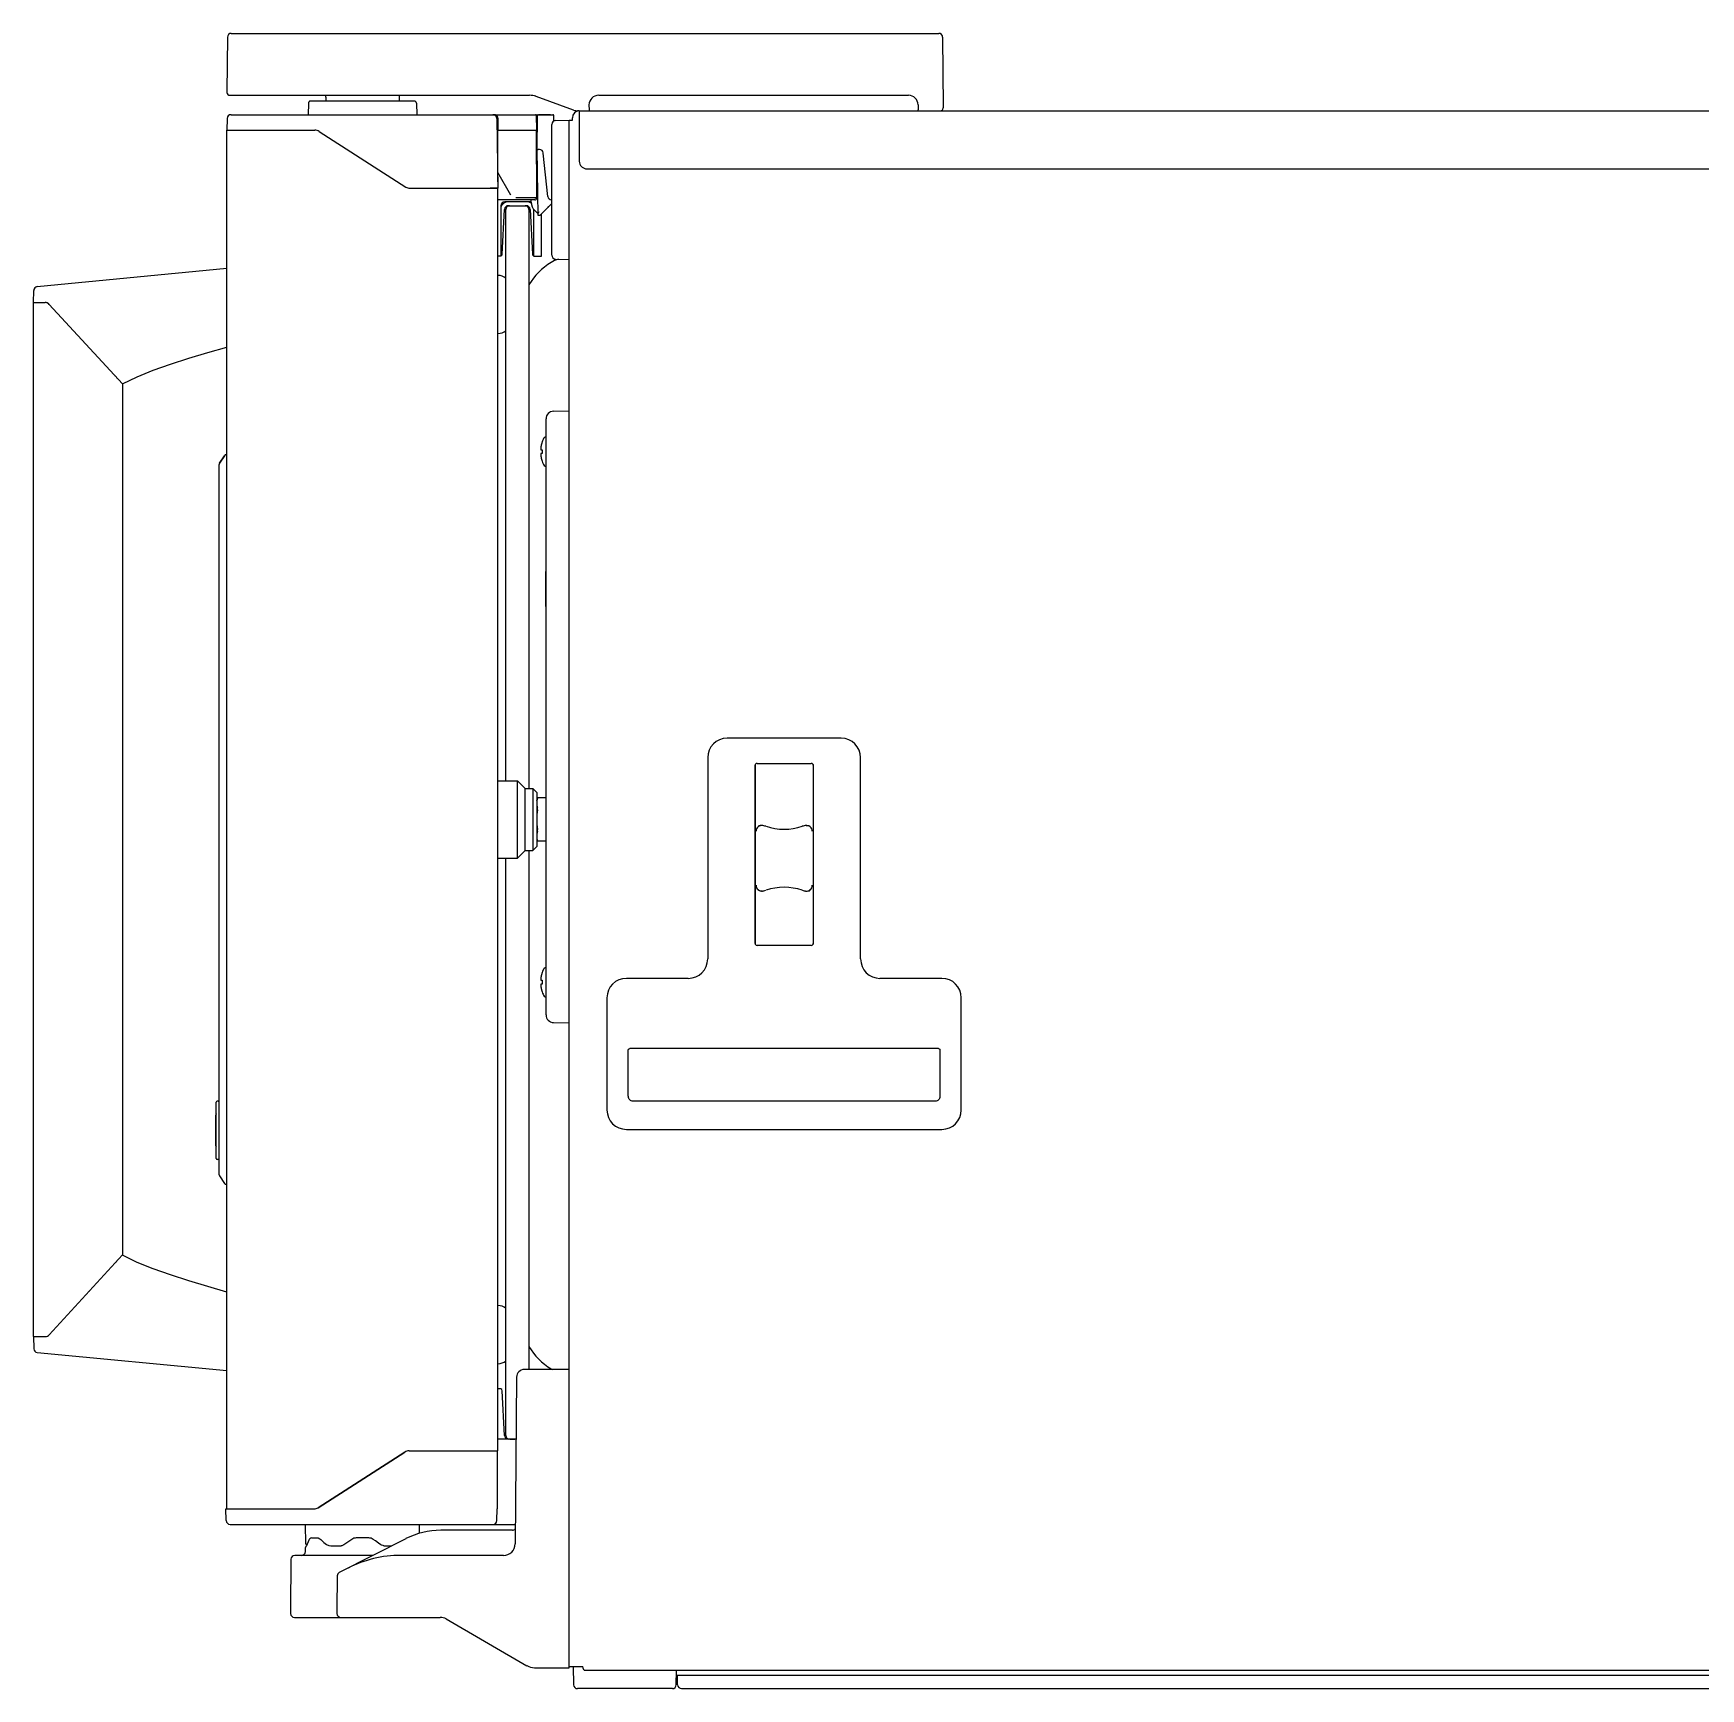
# Model space of a CAD drawing. Header units: millimetres. Extents: x -4975 to 152, y 3757 to 7264.
# Drawn here: x -3524.4 to -3093.8, y 5611.4 to 6038.8 of the extents above; entities that cross this region are included whole.
import ezdxf

# ---------------------------------------------------------------- set-up
doc = ezdxf.new("R2010")
doc.units = ezdxf.units.MM
doc.header["$LTSCALE"] = 346.5
doc.layers.get('0').update_dxf_attribs({"linetype": 'CONTINUOUS'})
doc.layers.add('GEOM', color=7, linetype='CONTINUOUS')

msp = doc.modelspace()

# ---------------------------------------------------------------- linework, layer by layer
at = {"color": 7, "linetype": 'Continuous'}
for p, q in [((-3473.32, 6038.8), (-3290.6, 6038.8)), ((-3289.6, 6037.81), (-3289.44, 6019.8)), ((-3473.68, 6022.8), (-3396.31, 6022.8)), ((-3425.99, 6021.3), (-3452.89, 6021.3)), ((-3429.97, 6022.32), (-3429.98, 6021.3)), ((-3425.49, 6020.81), (-3425.44, 6017.8)), ((-3384.94, 6018.98), (-3394.6, 6022.5)), ((-3380.94, 6020.34), (-3380.94, 6020.3)), ((-3380.94, 6020.3), (-3380.92, 6019.04)), ((-3378.44, 6022.8), (-3298.44, 6022.8)), ((-3295.94, 6020.3), (-3295.96, 6019.04)), ((-3295.94, 6020.34), (-3295.94, 6020.3)), ((-3289.44, 6019.8), (-3289.45, 6019.52)), ((-3473.39, 6017.8), (-3390.28, 6017.8)), ((-3405.74, 6017.8), (-3405.75, 6017.8)), ((-3405.73, 6017.8), (-3405.74, 6017.8)), ((-3405.7, 6017.8), (-3405.73, 6017.8)), ((-3405.7, 6017.8), (-3405.73, 6017.8)), ((-3405.67, 6017.8), (-3405.7, 6017.8)), ((-3404.76, 6016.81), (-3404.44, 5998.8)), ((-3404.49, 6016.81), (-3404.44, 6013.8)), ((-3394.44, 6013.8), (-3394.51, 6017.55)), ((-3394.34, 6008.8), (-3394.26, 6017.55)), ((-3393.79, 6017.8), (-3393.79, 6017.85)), ((-3393.79, 6017.85), (-3390.89, 6017.85)), ((-3390.89, 6017.8), (-3390.89, 6017.85)), ((-3390.02, 6016.14), (-3390.03, 6017.55)), ((-3389.58, 6016.27), (-3386.04, 6016.4)), ((-3386.04, 5616.8), (-3386.04, 6016.4)), ((-3386.04, 6016.4), (-3385.24, 6016.4)), ((-3385.24, 6016.4), (-3385.24, 6017)), ((-3383.44, 6018.8), (-3383.91, 6018.8)), ((-3383.44, 6018.8), (-3300.24, 6018.8)), ((-3383.44, 6018.8), (-2687.84, 6018.8)), ((-3383.44, 6018.8), (-3383.44, 6005.79)), ((-3450.65, 6013.48), (-3428.23, 5999.11)), ((-3404.44, 6000.45), (-3404.44, 6013.8)), ((-3404.44, 6013.8), (-3394.3, 6013.8)), ((-3394.44, 5996.3), (-3394.52, 6013.55)), ((-3394.3, 6013.55), (-3394.52, 6013.55)), ((-3394.3, 6013.51), (-3394.52, 6013.51)), ((-3390.54, 5981.52), (-3390.54, 6015.27)), ((-3394.5, 6008.8), (-3394.34, 6008.8)), ((-3394.04, 5991.8), (-3394.34, 6008.8)), ((-3393.74, 6008.8), (-3394.09, 6008.8)), ((-3391.57, 5996.69), (-3392.75, 6007.9)), ((-3401.1, 5997.05), (-3404.44, 6002.83)), ((-3381.44, 6003.8), (-2689.84, 6003.8)), ((-3427.16, 5998.8), (-3404.44, 5998.8)), ((-3404.44, 5998.8), (-3406.44, 5998.8)), ((-3404.44, 5672.8), (-3404.44, 5998.8)), ((-3394.94, 5995.8), (-3404.44, 5995.8)), ((-3403.69, 5994.3), (-3403.69, 5981.3)), ((-3396.19, 5995.3), (-3402.69, 5995.3)), ((-3401.74, 5994.3), (-3401.44, 5994.3)), ((-3401.44, 5994.3), (-3397.44, 5994.3)), ((-3394.94, 5996.29), (-3399.8, 5996.29)), ((-3397.44, 5994.3), (-3397.14, 5994.3)), ((-3395.84, 5995.19), (-3395.84, 5995.8)), ((-3394.44, 5996.28), (-3394.44, 5996.3)), ((-3393.55, 5991.84), (-3390.54, 5994.85)), ((-3390.54, 5995.8), (-3390.57, 5995.8)), ((-3403.35, 5981.77), (-3402.74, 5993.35)), ((-3402.44, 5845.8), (-3402.44, 5993.3)), ((-3396.44, 5993.3), (-3396.44, 5843.8)), ((-3396.14, 5993.35), (-3395.53, 5981.77)), ((-3395.19, 5981.3), (-3395.19, 5993.35)), ((-3394.19, 5992.3), (-3394.96, 5993.07)), ((-3394.05, 5992.3), (-3394.19, 5992.3)), ((-3393.65, 5991.8), (-3394.04, 5991.8)), ((-3393.19, 5981.3), (-3393.19, 5992.2)), ((-3403.69, 5981.3), (-3404.44, 5981.3)), ((-3395.19, 5981.3), (-3393.19, 5981.3)), ((-3389.58, 5980.52), (-3386.04, 5980.4)), ((-3394.97, 5616.8), (-3386.04, 5616.8)), ((-3386.04, 5617.1), (-3385.14, 5617.1)), ((-3385.14, 5617.1), (-3382.57, 5617.1)), ((-3384.99, 5617.1), (-3384.91, 5612.38)), ((-3382.16, 5616.2), (-2688.23, 5616.2)), ((-3358.41, 5612.39), (-3358.37, 5616.2)), ((-3359.41, 5611.4), (-3383.91, 5611.4)), ((-3358.24, 5614.9), (-3328.04, 5614.9)), ((-3358.04, 5612.4), (-3358.04, 5614.9)), ((-3358.04, 5614.9), (-2688.04, 5614.9)), ((-3327.74, 5614.9), (-2688.64, 5614.9))]:
    msp.add_line(p, q, dxfattribs=at)
msp.add_line((-3357.04, 5611.4), (-2689.04, 5611.4))
for centre, radius, start, end in [((-3290.6, 6037.8), 1, 0.5, 90), ((-3428.47, 6022.3), 1.5, 160.4809, 179), ((-3425.99, 6020.8), 0.5, 1, 90), ((-3396.31, 6017.8), 5, 70, 90), ((-3378.44, 6020.3), 2.5, 90, 179), ((-3298.44, 6020.3), 2.5, 1, 90), ((-3405.76, 6016.8), 1, 1, 90), ((-3405.49, 6016.8), 1, 1, 90), ((-3405.52, 6016.8), 0.998, 56.3553, 58.8266), ((-3405.51, 6016.8), 0.989, 1.0241, 3.826), ((-3394.76, 6017.55), 0.25, 1, 90), ((-3394.01, 6017.55), 0.25, 90, 179.5), ((-3389.54, 6015.27), 1, 92, 180), ((-3390.28, 6017.55), 0.25, 0.5, 90.0009), ((-3383.44, 6017), 1.8, 90, 180), ((-3383.91, 6021.8), 3, 250, 270), ((-3380.67, 6019.05), 0.25, 181, 270), ((-3296.21, 6019.05), 0.25, 270, 359), ((-3290.2, 6019.55), 0.75, 270, 358), ((-3394.77, 6013.55), 0.25, 0.25, 73.1347), ((-3393.74, 6007.8), 1, 6.0158, 89.9755), ((-3427.16, 6000.8), 2, 237.3391, 270), ((-3401.79, 5993.3), 2, 90, 162.246), ((-3402.69, 5994.3), 1, 90, 180), ((-3401.74, 5993.3), 1, 90, 177), ((-3401.44, 5993.3), 1, 90, 180), ((-3397.44, 5993.3), 1, 0, 90), ((-3397.14, 5993.3), 1, 3, 90), ((-3397.09, 5993.3), 2, 49.8409, 90), ((-3396.19, 5994.3), 1, 69.4588, 90), ((-3392.84, 5995.19), 3, 180, 225), ((-3395.4, 5962.91), 33.4, 88.5353, 89.2187), ((-3394.94, 5996.3), 0.5, 270, 358), ((-3394.54, 5997.4), 0.4, 1.0012, 76.1015), ((-3390.57, 5996.8), 1, 186.0009, 269.9904), ((-3393.65, 5991.95), 0.15, 270, 315), ((-3403.85, 5981.8), 0.5, 287.6366, 357), ((-3395.04, 5981.8), 0.5, 183, 252.3634), ((-3389.54, 5981.52), 1, 180, 268), ((-3381.36, 5964.63), 17.7, 121.9959, 148.4857), ((-3386.5, 5972.85), 8, 107.107, 121.9959), ((-3404.4, 5973.3), 3, 49.2588, 90), ((-3404.4, 5964.3), 3, 270, 310.7412), ((-3394.97, 5620.8), 4, 240, 270), ((-3383.91, 5612.4), 1, 181, 270), ((-3359.41, 5612.4), 1, 270, 359.5), ((-3358.24, 5616.7), 1.8, 265.4118, 270), ((-3357.04, 5612.4), 1, 180, 270)]:
    msp.add_arc(centre, radius, start, end, dxfattribs=at)
for points, knots in [([(-3394.7, 6022.56), (-3394.71, 6022.55), (-3394.71, 6022.55), (-3394.72, 6022.54), (-3394.72, 6022.54)], [0, 0, 0, 0, 0.690572, 1, 1, 1, 1]), ([(-3394.34, 6008.8), (-3394.34, 6008.79), (-3394.3, 6008.8), (-3394.26, 6008.79), (-3394.18, 6008.8), (-3394.12, 6008.8), (-3394.09, 6008.8)], [0, 0, 0, 0, 0.076263, 0.292993, 0.617374, 1, 1, 1, 1]), ([(-3383.44, 6005.79), (-3383.44, 6005.53), (-3383.34, 6005.01), (-3382.89, 6004.35), (-3382.23, 6003.9), (-3381.7, 6003.8), (-3381.44, 6003.8)], [0, 0, 0, 0, 0.249842, 0.499776, 0.749842, 1, 1, 1, 1]), ([(-3394.94, 5996.29), (-3394.9, 5996.29), (-3394.77, 5996.29), (-3394.63, 5996.28), (-3394.54, 5996.28)], [0, 0, 0, 0, 0.288444, 1, 1, 1, 1]), ([(-3394.54, 5996.28), (-3394.51, 5996.28), (-3394.49, 5996.29), (-3394.44, 5996.27), (-3394.44, 5996.28)], [0, 0, 0, 0, 0.743478, 1, 1, 1, 1]), ([(-3394.44, 5996.3), (-3394.44, 5996.3), (-3394.46, 5996.3), (-3394.46, 5996.3), (-3394.47, 5996.3)], [0, 0, 0, 0, 0.252923, 1, 1, 1, 1]), ([(-3391.57, 5994.05), (-3391.54, 5994.03), (-3391.5, 5993.99), (-3391.46, 5993.96), (-3391.44, 5993.95), (-3391.44, 5993.95)], [0, 0, 0, 0, 0.694411, 0.915876, 1, 1, 1, 1]), ([(-3394.05, 5992.12), (-3394.05, 5992.23), (-3393.97, 5992.46), (-3393.87, 5992.67), (-3393.81, 5992.78)], [0, 0, 0, 0, 0.464076, 1, 1, 1, 1]), ([(-3382.16, 5616.2), (-3382.2, 5616.2), (-3382.26, 5616.26), (-3382.32, 5616.35), (-3382.37, 5616.47), (-3382.42, 5616.6), (-3382.49, 5616.81), (-3382.54, 5616.98), (-3382.57, 5617.1)], [0, 0, 0, 0, 0.121805, 0.218261, 0.339787, 0.483604, 0.645308, 1, 1, 1, 1])]:
    msp.add_open_spline(points, degree=3, knots=knots, dxfattribs=at)
for points in [[(-3405.52, 6017.8), (-3405.34, 6017.8), (-3405.16, 6017.75), (-3405, 6017.65)], [(-3404.97, 6017.63), (-3404.81, 6017.53), (-3404.68, 6017.37), (-3404.6, 6017.19)], [(-3404.6, 6017.19), (-3404.56, 6017.09), (-3404.53, 6016.98), (-3404.52, 6016.86)], [(-3394.47, 5996.3), (-3394.49, 5996.3), (-3394.52, 5996.3), (-3394.54, 5996.3)]]:
    msp.add_open_spline(points, degree=3, dxfattribs=at)
at = {"layer": 'GEOM', "color": 7, "linetype": 'Continuous'}
for p, q in [((-3474.32, 6037.81), (-3474.44, 6023.8)), ((-3474.44, 6023.8), (-3474.43, 6023.52)), ((-3453.39, 6020.81), (-3453.44, 6017.8)), ((-3448.92, 6022.32), (-3448.9, 6021.3)), ((-3474.39, 6016.81), (-3474.44, 6013.8)), ((-3474.44, 5657.8), (-3474.44, 6013.8)), ((-3474.44, 6013.8), (-3451.98, 6013.8)), ((-3474.44, 6013.8), (-3451.73, 6013.8)), ((-3474.44, 5978.05), (-3523.43, 5973.39)), ((-3524.44, 5969.3), (-3524.33, 5972.43)), ((-3524.44, 5702.3), (-3524.44, 5969.3)), ((-3524.44, 5969.3), (-3521.42, 5969.3)), ((-3501.44, 5948.3), (-3520.32, 5968.81)), ((-3510.16, 5957.78), (-3510.16, 5957.73)), ((-3510.16, 5957.78), (-3510.16, 5957.73)), ((-3510.05, 5957.61), (-3510.05, 5957.65)), ((-3503.23, 5950.17), (-3503.23, 5950.25)), ((-3502.84, 5949.74), (-3502.84, 5949.82)), ((-3501.44, 5948.21), (-3501.44, 5723.38)), ((-3392.04, 5785.37), (-3392.04, 5939.23)), ((-3390.08, 5941.23), (-3386.04, 5941.3)), ((-3475.09, 5929.74), (-3476.36, 5927.78)), ((-3476.36, 5927.78), (-3475.08, 5929.74)), ((-3475.03, 5929.81), (-3475.09, 5929.74)), ((-3474.94, 5929.88), (-3475.03, 5929.81)), ((-3474.9, 5929.91), (-3474.94, 5929.88)), ((-3474.74, 5929.96), (-3474.9, 5929.91)), ((-3474.68, 5929.97), (-3474.74, 5929.96)), ((-3474.68, 5929.97), (-3474.44, 5929.98)), ((-3393.38, 5931.3), (-3393.04, 5931.3)), ((-3393.04, 5930.3), (-3393.38, 5930.3)), ((-3393.05, 5933.3), (-3393.04, 5933.3)), ((-3476.44, 5744.09), (-3476.44, 5927.51)), ((-3476.44, 5927.17), (-3476.44, 5927.34)), ((-3393.04, 5928.3), (-3393.05, 5928.3)), ((-3392.09, 5890.78), (-3392.09, 5899.81)), ((-3392.04, 5899.81), (-3392.09, 5899.81)), ((-3392.09, 5890.78), (-3392.04, 5890.78)), ((-3315.79, 5856.8), (-3345.29, 5856.8)), ((-3350.29, 5851.8), (-3350.29, 5799.8)), ((-3338.04, 5803.8), (-3338.04, 5849.8)), ((-3338, 5849.99), (-3338, 5803.6)), ((-3337.54, 5850.3), (-3323.54, 5850.3)), ((-3323.08, 5849.99), (-3323.08, 5803.6)), ((-3323.04, 5849.8), (-3323.04, 5803.8)), ((-3310.79, 5799.8), (-3310.79, 5851.8)), ((-3404.44, 5845.8), (-3399.44, 5845.8)), ((-3399.44, 5825.8), (-3399.44, 5845.8)), ((-3397.44, 5843.8), (-3399.44, 5845.8)), ((-3397.44, 5827.8), (-3397.44, 5843.8)), ((-3397.44, 5843.8), (-3395.44, 5843.8)), ((-3395.44, 5843.8), (-3395.44, 5827.8)), ((-3394.44, 5842.8), (-3395.44, 5843.8)), ((-3338, 5845.37), (-3338.04, 5845.37)), ((-3323.04, 5845.37), (-3323.08, 5845.37)), ((-3394.44, 5842.8), (-3394.44, 5828.8)), ((-3394.44, 5840.68), (-3394.26, 5841.41)), ((-3394.28, 5841.34), (-3394.26, 5841.41)), ((-3392.04, 5841.41), (-3394.26, 5841.41)), ((-3394.44, 5830.91), (-3394.28, 5830.25)), ((-3397.44, 5827.8), (-3399.44, 5825.8)), ((-3397.44, 5827.8), (-3395.44, 5827.8)), ((-3396.44, 5827.8), (-3396.44, 5693.8)), ((-3394.44, 5828.8), (-3395.44, 5827.8)), ((-3394.26, 5830.19), (-3394.28, 5830.25)), ((-3392.04, 5830.19), (-3394.26, 5830.19)), ((-3404.44, 5825.8), (-3399.44, 5825.8)), ((-3402.44, 5676.8), (-3402.44, 5825.8)), ((-3338, 5806.12), (-3338.04, 5806.12)), ((-3323.04, 5806.12), (-3323.08, 5806.12)), ((-3323.54, 5803.3), (-3337.54, 5803.3)), ((-3393.05, 5796.3), (-3393.04, 5796.3)), ((-3393.38, 5794.3), (-3393.04, 5794.3)), ((-3393.04, 5793.3), (-3393.38, 5793.3)), ((-3355.29, 5794.8), (-3371.29, 5794.8)), ((-3289.79, 5794.8), (-3305.79, 5794.8)), ((-3393.04, 5791.3), (-3393.05, 5791.3)), ((-3376.29, 5789.8), (-3376.29, 5760.8)), ((-3284.79, 5760.8), (-3284.79, 5789.8)), ((-3390.08, 5783.37), (-3386.04, 5783.3)), ((-3370.79, 5764.43), (-3370.79, 5776.16)), ((-3370.71, 5776.47), (-3370.58, 5776.62)), ((-3370.58, 5776.62), (-3370.4, 5776.71)), ((-3370.4, 5776.71), (-3370.28, 5776.74)), ((-3370.28, 5776.74), (-3290.8, 5776.74)), ((-3290.8, 5776.74), (-3290.8, 5776.74)), ((-3290.8, 5776.74), (-3290.68, 5776.71)), ((-3290.68, 5776.71), (-3290.5, 5776.62)), ((-3290.5, 5776.62), (-3290.37, 5776.48)), ((-3290.29, 5776.16), (-3290.29, 5764.43)), ((-3477.19, 5748.3), (-3477.19, 5762.8)), ((-3476.69, 5763.05), (-3476.94, 5763.05)), ((-3291.26, 5763.09), (-3369.82, 5763.09)), ((-3477.44, 5758.86), (-3477.44, 5752.23)), ((-3371.29, 5755.8), (-3289.79, 5755.8)), ((-3476.69, 5748.05), (-3476.94, 5748.05)), ((-3476.36, 5743.81), (-3475.08, 5741.85)), ((-3476.36, 5743.81), (-3475.09, 5741.85)), ((-3475.09, 5741.85), (-3475.06, 5741.81)), ((-3474.84, 5741.66), (-3474.68, 5741.63)), ((-3474.68, 5741.63), (-3474.44, 5741.62)), ((-3520.32, 5702.78), (-3501.44, 5723.38)), ((-3503.23, 5721.42), (-3503.23, 5721.35)), ((-3502.84, 5721.78), (-3502.84, 5721.85)), ((-3510.16, 5713.82), (-3510.16, 5713.86)), ((-3510.16, 5713.82), (-3510.16, 5713.86)), ((-3510.05, 5713.99), (-3510.05, 5713.94)), ((-3524.44, 5702.3), (-3524.33, 5699.16)), ((-3524.44, 5702.3), (-3521.42, 5702.3)), ((-3523.43, 5698.2), (-3474.44, 5693.55)), ((-3386.04, 5693.8), (-3397.64, 5693.8)), ((-3403.69, 5688.8), (-3404.44, 5688.8)), ((-3402.74, 5676.75), (-3403.35, 5688.32)), ((-3399.64, 5691.81), (-3400.02, 5648.77)), ((-3399.78, 5675.8), (-3404.44, 5675.8)), ((-3401.34, 5675.8), (-3400.05, 5675.8)), ((-3428.48, 5672.48), (-3450.9, 5658.11)), ((-3450.9, 5658.11), (-3428.48, 5672.48)), ((-3427.41, 5672.8), (-3406.07, 5672.8)), ((-3406.44, 5672.8), (-3404.44, 5672.8)), ((-3406.07, 5672.8), (-3404.69, 5672.8)), ((-3404.69, 5672.8), (-3404.69, 5657.8)), ((-3474.64, 5654.78), (-3474.69, 5657.8)), ((-3474.69, 5657.8), (-3451.98, 5657.8)), ((-3473.64, 5653.8), (-3405.97, 5653.8)), ((-3454.1, 5648.77), (-3454.19, 5653.8)), ((-3424.73, 5651.48), (-3424.69, 5653.8)), ((-3406.01, 5653.8), (-3406, 5653.8)), ((-3405.99, 5653.8), (-3405.95, 5653.8)), ((-3405.96, 5653.8), (-3399.97, 5653.8)), ((-3405.96, 5653.8), (-3405.92, 5653.8)), ((-3404.74, 5654.78), (-3404.69, 5657.8)), ((-3453.27, 5649.77), (-3453.49, 5649.31)), ((-3453.2, 5649.89), (-3453.27, 5649.77)), ((-3452.51, 5650.3), (-3450.87, 5650.3)), ((-3450.87, 5650.3), (-3450.47, 5650.11)), ((-3450.47, 5650.11), (-3450.23, 5649.93)), ((-3450.23, 5649.93), (-3450.13, 5649.84)), ((-3428.26, 5650.12), (-3445.42, 5641.4)), ((-3400.73, 5652.3), (-3419.19, 5652.3)), ((-3436.77, 5645.8), (-3456.93, 5645.8)), ((-3454.19, 5646.8), (-3454.19, 5647.8)), ((-3453.73, 5648.72), (-3453.88, 5648.26)), ((-3453.49, 5649.31), (-3453.73, 5648.72)), ((-3449.39, 5649.14), (-3449.06, 5648.85)), ((-3448.17, 5648.37), (-3447.62, 5648.3)), ((-3447.62, 5648.3), (-3444.97, 5648.3)), ((-3444.22, 5648.54), (-3444.39, 5648.44)), ((-3443.99, 5648.71), (-3444.22, 5648.54)), ((-3434.5, 5648.45), (-3434.66, 5648.54)), ((-3434.12, 5648.32), (-3434.5, 5648.45)), ((-3433.91, 5648.3), (-3434.12, 5648.32)), ((-3433.91, 5648.3), (-3431.85, 5648.3)), ((-3403.02, 5645.8), (-3429.57, 5645.8)), ((-3457.93, 5644.81), (-3458.04, 5631.8)), ((-3445.97, 5640.51), (-3446.04, 5631.8)), ((-3458.04, 5631.8), (-3458.02, 5630.78)), ((-3457.02, 5629.8), (-3419.36, 5629.8)), ((-3446.04, 5631.8), (-3446.02, 5630.78)), ((-3417.86, 5629.4), (-3396.97, 5617.33))]:
    msp.add_line(p, q, dxfattribs=at)
for points in [[(-3501.44, 5948.3), (-3497.64, 5950.14), (-3493.47, 5951.8), (-3489.04, 5953.36), (-3484.31, 5954.89), (-3479.35, 5956.39), (-3474.44, 5957.8)], [(-3474.96, 5929.87), (-3475, 5929.84), (-3475.03, 5929.81), (-3475.06, 5929.78), (-3475.08, 5929.75), (-3475.09, 5929.74)], [(-3474.82, 5929.94), (-3474.86, 5929.93), (-3474.89, 5929.91), (-3474.93, 5929.89), (-3474.96, 5929.87)], [(-3474.68, 5929.97), (-3474.71, 5929.97), (-3474.75, 5929.96), (-3474.78, 5929.96), (-3474.82, 5929.94)], [(-3370.79, 5776.16), (-3370.78, 5776.28), (-3370.71, 5776.47)], [(-3290.37, 5776.48), (-3290.3, 5776.28), (-3290.29, 5776.16)], [(-3475.06, 5741.81), (-3474.96, 5741.72), (-3474.84, 5741.66)], [(-3474.44, 5713.8), (-3479.35, 5715.2), (-3484.31, 5716.7), (-3489.04, 5718.23), (-3493.47, 5719.79), (-3497.64, 5721.46), (-3501.44, 5723.3)], [(-3452.51, 5650.3), (-3452.76, 5650.25), (-3453, 5650.12), (-3453.2, 5649.89)], [(-3450.13, 5649.84), (-3449.83, 5649.56), (-3449.39, 5649.14)], [(-3449.06, 5648.85), (-3448.72, 5648.6), (-3448.17, 5648.37)], [(-3444.39, 5648.44), (-3444.78, 5648.31), (-3444.97, 5648.3)]]:
    msp.add_lwpolyline(points, dxfattribs=at)
msp.add_lwpolyline([(-3434.66, 5648.54), (-3435.28, 5648.98), (-3436.1, 5649.54), (-3436.7, 5649.95, 0.150954), (-3437.82, 5650.3), (-3441.06, 5650.3, 0.150902), (-3442.19, 5649.95), (-3442.73, 5649.58), (-3443.46, 5649.07), (-3443.99, 5648.71)], format="xyb", dxfattribs=at)
for centre, radius, start, end in [((-3473.32, 6037.8), 1, 90, 179.5), ((-3473.68, 6023.55), 0.75, 182, 270), ((-3452.89, 6020.8), 0.5, 90, 179), ((-3450.42, 6022.3), 1.5, 1, 19.5191), ((-3473.39, 6016.8), 1, 90, 179), ((-3451.73, 6011.8), 2, 57.3391, 90), ((-3523.33, 5972.4), 1, 95.4268, 178), ((-3521.42, 5967.8), 1.5, 42.5, 90), ((-3521.42, 5967.8), 1.5, 42.6146, 74.3983), ((-3390.04, 5939.23), 2, 91, 180), ((-3386.44, 5931), 7, 155.2801, 160.8179), ((-3391.44, 5933.3), 1.5, 114.0054, 155.2801), ((-3474.66, 5929.47), 0.5, 92, 146.9332), ((-3389.19, 5931.55), 4.2, 176.6174, 178.2878), ((-3389.13, 5931.55), 4.26, 178.2851, 179.1483), ((-3389.11, 5931.55), 4.28, 179.1483, 179.9718), ((-3389.11, 5931.55), 4.27, 179.9709, 181.1101), ((-3389.13, 5931.55), 4.25, 181.1106, 181.6716), ((-3389.19, 5931.55), 4.2, 181.6684, 183.3824), ((-3389.19, 5930.05), 4.2, 176.6176, 178.3316), ((-3389.13, 5930.05), 4.25, 178.3284, 178.8894), ((-3389.11, 5930.05), 4.27, 178.8899, 180.0292), ((-3389.11, 5930.05), 4.28, 180.0283, 180.8516), ((-3389.13, 5930.05), 4.26, 180.8516, 181.715), ((-3389.19, 5930.05), 4.2, 181.7122, 183.3826), ((-3386.24, 5930.95), 7.19, 171.7046, 173.2535), ((-3386.24, 5930.64), 7.19, 186.7465, 188.2954), ((-3386.29, 5930.96), 7.14, 171.1525, 171.703), ((-3386.29, 5930.63), 7.14, 188.297, 188.8475), ((-3386.32, 5930.96), 7.11, 170.1348, 171.1528), ((-3386.32, 5930.63), 7.11, 188.8472, 189.8652), ((-3386.34, 5930.97), 7.09, 169.4175, 170.1345), ((-3386.34, 5930.63), 7.09, 189.8655, 190.5825), ((-3386.36, 5930.97), 7.07, 168.5591, 169.4176), ((-3386.37, 5930.97), 7.05, 167.7251, 168.559), ((-3386.38, 5930.98), 7.04, 166.9864, 167.7251), ((-3386.39, 5930.98), 7.04, 166.005, 166.9864), ((-3386.4, 5930.98), 7.03, 165.4228, 166.005), ((-3386.41, 5930.98), 7.02, 164.195, 165.4228), ((-3386.41, 5930.98), 7.02, 163.8646, 164.1948), ((-3386.41, 5930.98), 7.01, 162.3063, 163.8647), ((-3386.42, 5930.99), 7.01, 160.741, 162.3062), ((-3385.88, 5930.8), 7.17, 176.0052, 183.9948), ((-3475.94, 5927.51), 0.5, 146.9322, 180.0007), ((-3386.36, 5930.62), 7.07, 190.5824, 191.4409), ((-3386.37, 5930.62), 7.05, 191.441, 192.2749), ((-3386.38, 5930.62), 7.04, 192.2749, 193.0136), ((-3386.39, 5930.62), 7.04, 193.0136, 193.995), ((-3386.4, 5930.61), 7.03, 193.995, 194.5772), ((-3386.41, 5930.61), 7.02, 194.5772, 195.805), ((-3386.41, 5930.61), 7.02, 195.8052, 196.1354), ((-3386.41, 5930.61), 7.01, 196.1353, 197.6937), ((-3386.42, 5930.61), 7.01, 197.6938, 199.259), ((-3386.44, 5930.6), 7, 199.1821, 204.7199), ((-3391.44, 5928.3), 1.5, 204.7199, 245.9946), ((-3345.29, 5851.8), 5, 90, 180), ((-3315.79, 5851.8), 5, 0, 90), ((-3337.54, 5849.8), 0.5, 90, 180), ((-3323.54, 5849.8), 0.5, 0, 90), ((-3389, 5840.02), 5.43, 173.0912, 173.8231), ((-3389, 5831.57), 5.43, 186.1799, 186.9088), ((-3336.3, 5832.76), 1.5, 82.0089, 179.997), ((-3336.79, 5829.3), 5, 71.8051, 84.0253), ((-3330.54, 5848.3), 15, 251.8051, 288.1949), ((-3324.3, 5829.3), 5, 95.9747, 108.1949), ((-3324.78, 5832.76), 1.5, 0.003, 97.9911), ((-3336.3, 5818.83), 1.5, 180.003, 277.9911), ((-3336.79, 5822.3), 5, 275.9747, 288.1949), ((-3330.54, 5803.3), 15, 71.8051, 108.1949), ((-3324.3, 5822.3), 5, 251.8051, 264.0253), ((-3324.78, 5818.83), 1.5, 262.0089, 359.997), ((-3337.54, 5803.8), 0.5, 180, 270), ((-3323.54, 5803.8), 0.5, 270, 0), ((-3386.41, 5793.98), 7.02, 164.195, 165.4228), ((-3386.41, 5793.98), 7.02, 163.8646, 164.1948), ((-3386.41, 5793.98), 7.01, 162.3063, 163.8647), ((-3386.42, 5793.99), 7.01, 160.741, 162.3062), ((-3386.44, 5794), 7, 155.2801, 160.8179), ((-3391.44, 5796.3), 1.5, 114.0054, 155.2801), ((-3355.29, 5799.8), 5, 270, 0), ((-3305.79, 5799.8), 5, 180, 270), ((-3389.19, 5794.55), 4.2, 176.6174, 178.2878), ((-3389.13, 5794.55), 4.26, 178.2851, 179.1483), ((-3389.11, 5794.55), 4.28, 179.1483, 179.9718), ((-3389.11, 5794.55), 4.27, 179.9709, 181.1101), ((-3389.13, 5794.55), 4.25, 181.1106, 181.6716), ((-3389.19, 5794.55), 4.2, 181.6684, 183.3824), ((-3389.19, 5793.05), 4.2, 176.6176, 178.3316), ((-3389.13, 5793.05), 4.25, 178.3284, 178.8894), ((-3389.11, 5793.05), 4.27, 178.8899, 180.0292), ((-3389.11, 5793.05), 4.28, 180.0283, 180.8516), ((-3389.13, 5793.05), 4.26, 180.8516, 181.715), ((-3389.19, 5793.05), 4.2, 181.7122, 183.3826), ((-3386.24, 5793.95), 7.19, 171.7046, 173.2535), ((-3386.24, 5793.64), 7.19, 186.7465, 188.2954), ((-3386.29, 5793.96), 7.14, 171.1525, 171.703), ((-3386.29, 5793.63), 7.14, 188.297, 188.8475), ((-3386.32, 5793.96), 7.11, 170.1348, 171.1528), ((-3386.32, 5793.63), 7.11, 188.8472, 189.8652), ((-3386.34, 5793.97), 7.09, 169.4175, 170.1345), ((-3386.34, 5793.63), 7.09, 189.8655, 190.5825), ((-3386.36, 5793.97), 7.07, 168.5591, 169.4176), ((-3386.36, 5793.62), 7.07, 190.5824, 191.4409), ((-3386.37, 5793.97), 7.05, 167.7251, 168.559), ((-3386.37, 5793.62), 7.05, 191.441, 192.2749), ((-3386.38, 5793.98), 7.04, 166.9864, 167.7251), ((-3386.38, 5793.62), 7.04, 192.2749, 193.0136), ((-3386.39, 5793.98), 7.04, 166.005, 166.9864), ((-3386.39, 5793.62), 7.04, 193.0136, 193.995), ((-3386.4, 5793.98), 7.03, 165.4228, 166.005), ((-3386.4, 5793.61), 7.03, 193.995, 194.5772), ((-3386.41, 5793.61), 7.02, 194.5772, 195.805), ((-3386.41, 5793.61), 7.02, 195.8052, 196.1354), ((-3386.41, 5793.61), 7.01, 196.1353, 197.6937), ((-3385.88, 5793.8), 7.17, 176.0052, 183.9948), ((-3371.29, 5789.8), 5, 90, 180), ((-3289.79, 5789.8), 5, 0, 90), ((-3386.42, 5793.61), 7.01, 197.6938, 199.259), ((-3386.44, 5793.6), 7, 199.1821, 204.7199), ((-3391.44, 5791.3), 1.5, 204.7199, 245.9946), ((-3390.04, 5785.37), 2, 180, 269), ((-3476.94, 5762.8), 0.25, 90, 180), ((-3476.69, 5763.55), 0.5, 270, 300.6364), ((-3475.44, 5758.86), 2, 151.1917, 180), ((-3371.29, 5760.8), 5, 180, 270), ((-3289.79, 5760.8), 5, 270, 0), ((-3475.44, 5752.23), 2, 180, 208.7012), ((-3476.94, 5748.3), 0.25, 180, 270), ((-3476.69, 5747.55), 0.5, 59.3636, 90), ((-3475.94, 5744.09), 0.5, 179.9993, 191.0221), ((-3474.66, 5742.13), 0.5, 213.0668, 268), ((-3404.4, 5707.3), 3, 49.2588, 90), ((-3521.42, 5703.8), 1.5, 270, 317.5), ((-3521.42, 5703.8), 1.5, 286.0044, 317.3854), ((-3523.33, 5699.2), 1, 182, 264.5732), ((-3381.36, 5708.97), 17.7, 211.5143, 238.0041), ((-3404.4, 5698.3), 3, 270, 310.7412), ((-3397.64, 5691.8), 2, 90, 179.5), ((-3386.5, 5700.74), 8, 238.0041, 240.3419), ((-3403.85, 5688.3), 0.5, 3, 72.3635), ((-3401.74, 5676.8), 1, 183, 270), ((-3401.44, 5676.8), 1, 180, 270), ((-3427.41, 5670.8), 2, 90, 122.6609), ((-3451.98, 5659.8), 2, 270, 302.6609), ((-3473.64, 5654.8), 1, 181, 270), ((-3405.74, 5654.8), 1, 270, 359), ((-3405.77, 5654.79), 0.996, 300.0453, 302.0684), ((-3419.19, 5632.3), 20, 90, 116.9645), ((-3400.73, 5653.3), 1, 270, 319.0462), ((-3456.93, 5644.8), 1, 90, 179.5), ((-3455.19, 5646.8), 1, 270, 0), ((-3453.69, 5647.8), 0.5, 112.6999, 180), ((-3453.6, 5648.8), 0.5, 182.963, 240.5442), ((-3429.57, 5615.8), 30, 90, 116.9645), ((-3403.02, 5648.8), 3, 270, 359.5), ((-3444.97, 5640.5), 1, 116.9645, 179.5), ((-3457.02, 5630.8), 1, 181, 270), ((-3445.02, 5630.8), 1, 181, 270), ((-3419.36, 5626.8), 3, 60, 90)]:
    msp.add_arc(centre, radius, start, end, dxfattribs=at)
for points in [[(-3524.21, 5972.82), (-3524.28, 5972.68), (-3524.33, 5972.52), (-3524.33, 5972.37)], [(-3394.28, 5841.34), (-3394.33, 5841.12), (-3394.37, 5840.9), (-3394.39, 5840.68)], [(-3394.39, 5830.92), (-3394.37, 5830.69), (-3394.33, 5830.47), (-3394.28, 5830.25)], [(-3336.27, 5834.27), (-3336.59, 5834.3), (-3336.94, 5834.22), (-3337.22, 5834.05)], [(-3324.82, 5834.27), (-3324.47, 5834.31), (-3324.08, 5834.21), (-3323.8, 5834)], [(-3336.27, 5817.32), (-3336.62, 5817.29), (-3337, 5817.39), (-3337.29, 5817.59)], [(-3324.82, 5817.32), (-3324.49, 5817.29), (-3324.14, 5817.37), (-3323.86, 5817.55)], [(-3476.44, 5743.99), (-3476.43, 5743.93), (-3476.39, 5743.87), (-3476.34, 5743.84)]]:
    msp.add_open_spline(points, degree=3, dxfattribs=at)
for points, knots in [([(-3394.4, 5840.61), (-3394.43, 5840.31), (-3394.45, 5839.69), (-3394.34, 5839.08), (-3394.28, 5838.79)], [0, 0, 0, 0, 0.497756, 1, 1, 1, 1]), ([(-3394.28, 5838.35), (-3394.37, 5837.5), (-3394.49, 5835.8), (-3394.37, 5834.09), (-3394.28, 5833.24)], [0, 0, 0, 0, 0.5, 1, 1, 1, 1]), ([(-3394.28, 5838.35), (-3394.27, 5838.44), (-3394.26, 5838.58), (-3394.26, 5838.73), (-3394.28, 5838.79)], [0, 0, 0, 0, 0.576957, 1, 1, 1, 1]), ([(-3394.28, 5832.81), (-3394.34, 5832.51), (-3394.45, 5831.9), (-3394.43, 5831.29), (-3394.4, 5830.99)], [0, 0, 0, 0, 0.502243, 1, 1, 1, 1]), ([(-3394.28, 5832.81), (-3394.26, 5832.87), (-3394.26, 5833.02), (-3394.27, 5833.16), (-3394.28, 5833.24)], [0, 0, 0, 0, 0.423048, 1, 1, 1, 1]), ([(-3369.82, 5763.09), (-3370.12, 5763.09), (-3370.67, 5763.54), (-3370.79, 5764.14), (-3370.79, 5764.43)], [0, 0, 0, 0, 0.501243, 1, 1, 1, 1]), ([(-3290.29, 5764.43), (-3290.29, 5764.14), (-3290.42, 5763.54), (-3290.97, 5763.09), (-3291.26, 5763.09)], [0, 0, 0, 0, 0.498976, 1, 1, 1, 1]), ([(-3476.44, 5744.09), (-3476.44, 5744.07), (-3476.44, 5744.04), (-3476.44, 5744.01), (-3476.44, 5743.99)], [0, 0, 0, 0, 0.497359, 1, 1, 1, 1])]:
    msp.add_open_spline(points, degree=3, knots=knots, dxfattribs=at)

doc.saveas('drawing.dxf')
